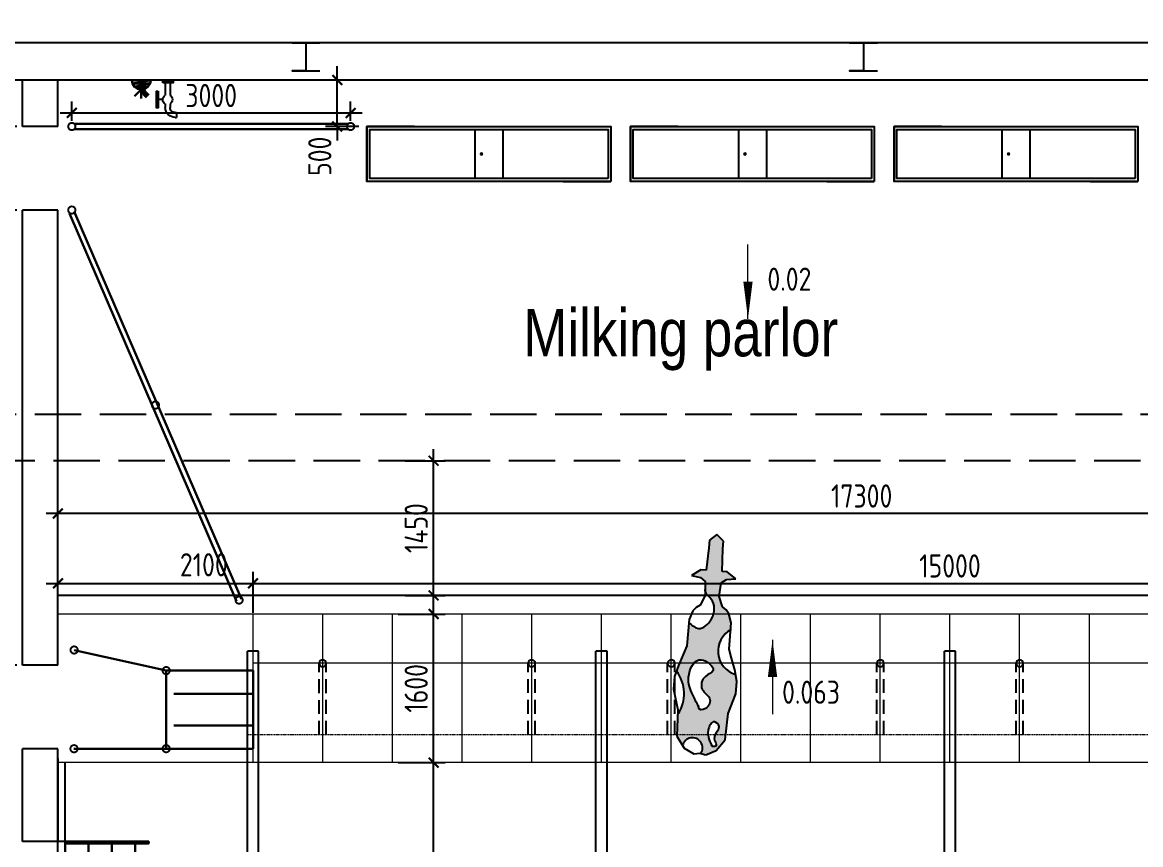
# Model space of a CAD drawing. Header units: millimetres. Extents: x 18087 to 88242, y 6810 to 56435.
# Drawn here: x 50670 to 62704, y 32602 to 41456 of the extents above; entities that cross this region are included whole.
import ezdxf

# ---------------------------------------------------------------- set-up
doc = ezdxf.new("R2010")
doc.units = ezdxf.units.MM
for name, pattern in [('CENTER', [2, 1.25, -0.25, 0.25, -0.25]), ('DASHED', [0.75, 0.5, -0.25]), ('GOST2.303 4', [7, 5, -2, 0]), ('HIDDEN', [0.375, 0.25, -0.125])]:
    doc.linetypes.add(name, pattern=pattern)
for name, color, linetype, lineweight in [('axis 2', 40, 'CENTER', 9), ('dim', 4, 'Continuous', 20), ('Leader', 6, 'Continuous', 30)]:
    doc.layers.add(name, color=color, linetype=linetype, lineweight=lineweight)
for name, color, linetype in [('cows', 34, 'Continuous'), ('equipments', 4, 'Continuous'), ('sanitary', 4, 'Continuous'), ('Tehnologia', 4, 'Continuous'), ('Tehnologiya', 4, 'Continuous'), ('txt', 7, 'Continuous'), ('wall', 5, 'Continuous'), ('water', 4, 'Continuous')]:
    doc.layers.add(name, color=color, linetype=linetype)
doc.styles.add('Arial', font='arial.ttf', dxfattribs={"width": 0.8, "height": 1.75})
doc.styles.add('GOST 2.304', font='CS_Gost2304.shx')
doc.dimstyles.new('SPDS$0', dxfattribs={"dimscale": 100, "dimtxt": 2.5, "dimasz": 1.5, "dimexe": 1.25, "dimexo": 0.625, "dimtad": 1, "dimdec": 0, "dimrnd": 0.001, "dimtxsty": 'GOST 2.304', "dimblk": 'ARCHTICK', "dimcen": 1.5, "dimdle": 1.25, "dimadec": 0, "dimazin": 2, "dimtfac": 0.75, "dimtdec": 0, "dimtmove": 1, "dimatfit": 0, "dimfxl": 1, "dimtolj": 1, "dimarcsym": 0})

# ---------------------------------------------------------------- blocks, each defined once
blk = doc.blocks.new('_ARCHTICK')
at = {"color": 0, "linetype": 'ByBlock', "const_width": 0.15}
blk.add_lwpolyline([(-0.3535533905932748, -0.3535533905932766), (0.3535533905932748, 0.3535533905932766)], dxfattribs=at)
blk = doc.blocks.new('*D332')
at = {"layer": 'Defpoints', "color": 0, "ltscale": 125, "transparency": 16777216}
for p in [(50672.4072489456, 39435.45934653958), (50262.5486876738, 34535.59537207289), (50672.40724894514, 34535.59537207289)]:
    blk.add_point(p, dxfattribs=at)
at = {"layer": 'dim', "color": 0, "lineweight": -2, "ltscale": 125, "transparency": 16777216}
for p, q in [((50262.5486876738, 39560.45934653958), (50262.5486876738, 34410.59537207289)), ((50609.9072489456, 39435.45934653958), (50137.5486876738, 39435.45934653958)), ((50609.90724894514, 34535.59537207289), (50137.5486876738, 34535.59537207289))]:
    blk.add_line(p, q, dxfattribs=at)
at = {"layer": 'dim', "color": 0, "lineweight": -2, "ltscale": 125, "transparency": 16777216, "xscale": 150, "yscale": 150, "zscale": 150}
for p, rotation in [((50262.5486876738, 39435.45934653958), 90), ((50262.5486876738, 34535.59537207289), 270)]:
    blk.add_blockref('_ARCHTICK', p, dxfattribs=dict(at, rotation=rotation))
at = {"layer": 'dim', "color": 0, "ltscale": 125, "transparency": 16777216, "insert": (50075.04868767379, 36985.52735930625), "char_height": 250, "attachment_point": 5, "rotation": 90, "style": 'GOST 2.304'}
blk.add_mtext('\\A1;4900', dxfattribs=at)
blk = doc.blocks.new('A$C74E05470')
at = {"layer": 'equipments', "ltscale": 100}
for p, q in [((0, 0), (0, 590)), ((512, 590), (0, 590)), ((2112, 590), (2624, 590)), ((2624, 0), (2624, 590)), ((2624, 0), (2624, 590)), ((512, 0), (0, 0)), ((2112, 0), (2624, 0))]:
    blk.add_line(p, q, dxfattribs=at)
at = {"layer": 'Tehnologia', "ltscale": 125}
for p, q in [((1162, 30), (1162, 560)), ((1462, 30), (1462, 560))]:
    blk.add_line(p, q, dxfattribs=at)
at = {"layer": 'Tehnologia', "color": 3, "ltscale": 125}
for p, q in [((1247, 295), (1217, 295)), ((1232, 280), (1232, 310))]:
    blk.add_line(p, q, dxfattribs=at)
at = {"layer": 'Tehnologia', "ltscale": 125}
for points in [[(2624, 590), (0, 590), (0, 0), (2624, 0)], [(2594, 560), (30, 560), (30, 30), (2594, 30)]]:
    blk.add_lwpolyline(points, close=True, dxfattribs=at)
at = {"layer": 'Tehnologia', "lineweight": 30, "ltscale": 125}
blk.add_circle((1232, 295), 7.5, dxfattribs=at)
blk = doc.blocks.new('ring')
at = {"layer": 'Tehnologia', "const_width": 0.020480133985842}
blk.add_lwpolyline([(-0.0388720741330104, 0, 1), (0.0388720741330104, 0, 1)], format="xyb", close=True, dxfattribs=at)
blk = doc.blocks.new('*U36')
at = {"layer": 'Tehnologiya', "ltscale": 100, "xscale": -1000, "yscale": 1000, "zscale": 1000, "rotation": 180}
blk.add_blockref('ring', (0, 0), dxfattribs=at)
blk = doc.blocks.new('*D326')
at = {"layer": 'Defpoints', "color": 0, "ltscale": 125, "transparency": 16777216}
for p in [(54202.41146640076, 40480.86268359191), (51202.41146640076, 40334.9593790141), (54202.41146640076, 40334.9593790141)]:
    blk.add_point(p, dxfattribs=at)
at = {"layer": 'dim', "color": 0, "lineweight": -2, "ltscale": 125, "transparency": 16777216}
for p, q in [((51202.41146640076, 40397.4593790141), (51202.41146640076, 40605.86268359191)), ((54202.41146640076, 40397.4593790141), (54202.41146640076, 40605.86268359191)), ((51077.41146640076, 40480.86268359191), (54327.41146640076, 40480.86268359191))]:
    blk.add_line(p, q, dxfattribs=at)
at = {"layer": 'dim', "color": 0, "lineweight": -2, "ltscale": 125, "transparency": 16777216, "xscale": 150, "yscale": 150, "zscale": 150, "rotation": 180}
blk.add_blockref('_ARCHTICK', (51202.41146640076, 40480.86268359191), dxfattribs=at)
at = {"layer": 'dim', "color": 0, "lineweight": -2, "ltscale": 125, "transparency": 16777216, "xscale": 150, "yscale": 150, "zscale": 150}
blk.add_blockref('_ARCHTICK', (54202.41146640076, 40480.86268359191), dxfattribs=at)
at = {"layer": 'dim', "color": 0, "ltscale": 125, "transparency": 16777216, "insert": (52702.41146640076, 40668.36268359191), "char_height": 250, "attachment_point": 5, "style": 'GOST 2.304'}
blk.add_mtext('\\A1;3000', dxfattribs=at)
blk = doc.blocks.new('*D327')
at = {"layer": 'Defpoints', "color": 0, "ltscale": 125, "transparency": 16777216}
for p in [(54058.56155522696, 40835.45012685611), (54353.24552232276, 40835.45012685611), (54353.24552232276, 40334.9593790141, -5460.999999999796)]:
    blk.add_point(p, dxfattribs=at)
at = {"layer": 'dim', "color": 0, "lineweight": -2, "ltscale": 125, "transparency": 16777216}
for p, q in [((54058.56155522696, 40835.45012685611), (54058.56155522696, 40985.45012685611)), ((54290.74552232276, 40835.45012685611), (53933.56155522696, 40835.45012685611)), ((54058.56155522696, 40334.9593790141), (54058.56155522696, 40835.45012685611)), ((54290.74552232276, 40334.9593790141), (53933.56155522696, 40334.9593790141)), ((54058.56155522696, 40334.9593790141), (54058.56155522696, 40184.9593790141))]:
    blk.add_line(p, q, dxfattribs=at)
at = {"layer": 'dim', "color": 0, "lineweight": -2, "ltscale": 125, "transparency": 16777216, "xscale": 150, "yscale": 150, "zscale": 150}
for p, rotation in [((54058.56155522696, 40835.45012685611), 270), ((54058.56155522696, 40334.9593790141), 90)]:
    blk.add_blockref('_ARCHTICK', p, dxfattribs=dict(at, rotation=rotation))
at = {"layer": 'dim', "color": 0, "ltscale": 125, "transparency": 16777216, "insert": (53871.06155522696, 40014.57638876467), "char_height": 250, "attachment_point": 5, "rotation": 90, "style": 'GOST 2.304'}
blk.add_mtext('\\A1;500', dxfattribs=at)
blk = doc.blocks.new('*D330')
at = {"layer": 'Defpoints', "color": 0, "ltscale": 125, "transparency": 16777216}
for p in [(50672.40724894514, 40835.45012685634), (50262.5486876738, 40335.45934653958), (50672.40724894514, 40335.45934653958)]:
    blk.add_point(p, dxfattribs=at)
at = {"layer": 'dim', "color": 0, "lineweight": -2, "ltscale": 125, "transparency": 16777216}
for p, q in [((49918.7986876738, 40688.57973669796), (49918.7986876738, 41456.43687955511)), ((50262.5486876738, 40835.45012685634), (50262.5486876738, 40985.45012685634)), ((50609.90724894514, 40835.45012685634), (50137.5486876738, 40835.45012685634)), ((50262.5486876738, 40835.45012685634), (50262.5486876738, 40335.45934653958)), ((50262.5486876738, 40835.45012685634), (50262.5486876738, 40335.45934653958)), ((50262.5486876738, 40585.45473669796), (49918.7986876738, 40688.57973669796)), ((50609.90724894514, 40335.45934653958), (50137.5486876738, 40335.45934653958)), ((50262.5486876738, 40335.45934653958), (50262.5486876738, 40185.45934653958))]:
    blk.add_line(p, q, dxfattribs=at)
at = {"layer": 'dim', "color": 0, "lineweight": -2, "ltscale": 125, "transparency": 16777216, "xscale": 150, "yscale": 150, "zscale": 150}
for p, rotation in [((50262.5486876738, 40835.45012685634), 270), ((50262.5486876738, 40335.45934653958), 90)]:
    blk.add_blockref('_ARCHTICK', p, dxfattribs=dict(at, rotation=rotation))
at = {"layer": 'dim', "color": 0, "ltscale": 125, "transparency": 16777216, "insert": (49731.29868767379, 41072.50830812655), "char_height": 250, "attachment_point": 5, "rotation": 90, "style": 'GOST 2.304'}
blk.add_mtext('\\A1;500', dxfattribs=at)
blk = doc.blocks.new('*D331')
at = {"layer": 'Defpoints', "color": 0, "ltscale": 125, "transparency": 16777216}
for p in [(50522.4072489456, 40335.45934653958), (50262.5486876738, 39435.45934653958), (50672.40724894514, 39435.45934653958)]:
    blk.add_point(p, dxfattribs=at)
at = {"layer": 'dim', "color": 0, "lineweight": -2, "ltscale": 125, "transparency": 16777216}
for p, q in [((50262.5486876738, 40460.45934653958), (50262.5486876738, 39310.45934653958)), ((50459.9072489456, 40335.45934653958), (50137.5486876738, 40335.45934653958)), ((50609.90724894514, 39435.45934653958), (50137.5486876738, 39435.45934653958))]:
    blk.add_line(p, q, dxfattribs=at)
at = {"layer": 'dim', "color": 0, "lineweight": -2, "ltscale": 125, "transparency": 16777216, "xscale": 150, "yscale": 150, "zscale": 150}
for p, rotation in [((50262.5486876738, 40335.45934653958), 90), ((50262.5486876738, 39435.45934653958), 270)]:
    blk.add_blockref('_ARCHTICK', p, dxfattribs=dict(at, rotation=rotation))
at = {"layer": 'dim', "color": 0, "ltscale": 125, "transparency": 16777216, "insert": (50075.04868767379, 39885.4593465396), "char_height": 250, "attachment_point": 5, "rotation": 90, "style": 'GOST 2.304'}
blk.add_mtext('\\A1;900', dxfattribs=at)
blk = doc.blocks.new('*D409')
at = {"layer": 'Defpoints', "color": 0, "ltscale": 125, "transparency": 16777216}
for p in [(54728.44118681194, 36735.49701373862, -5460.999999999796), (55095.97259685273, 36735.49701373862), (54728.44118681194, 35285.49701373862, -5460.999999999796)]:
    blk.add_point(p, dxfattribs=at)
at = {"layer": 'dim', "color": 0, "lineweight": -2, "ltscale": 125, "transparency": 16777216}
for p, q in [((55095.97259685273, 35160.49701373862), (55095.97259685273, 36860.49701373862)), ((54790.94118681194, 36735.49701373862), (55220.97259685273, 36735.49701373862)), ((54790.94118681194, 35285.49701373862), (55220.97259685273, 35285.49701373862))]:
    blk.add_line(p, q, dxfattribs=at)
at = {"layer": 'dim', "color": 0, "lineweight": -2, "ltscale": 125, "transparency": 16777216, "xscale": 150, "yscale": 150, "zscale": 150}
for p, rotation in [((55095.97259685273, 36735.49701373862), 90), ((55095.97259685273, 35285.49701373862), 270)]:
    blk.add_blockref('_ARCHTICK', p, dxfattribs=dict(at, rotation=rotation))
at = {"layer": 'dim', "color": 0, "ltscale": 125, "transparency": 16777216, "insert": (54908.47259685273, 36010.49701373863), "char_height": 250, "attachment_point": 5, "rotation": 90, "style": 'GOST 2.304'}
blk.add_mtext('\\A1;1450', dxfattribs=at)
blk = doc.blocks.new('arow')
at = {"color": 0}
blk.add_line((0, -0.1685101288165527), (0, 0.6314898711834473), dxfattribs=at)
at = {"color": 0, "ltscale": 800}
blk.add_lwpolyline([(0, -0.1685101288165527, 0, 0.1, 0), (0, 0.2314898711834473, 0.1832580585575705, 0.1832580585575705, 0)], format="xyseb", dxfattribs=at)
blk = doc.blocks.new('cow1')
at = {"layer": 'cows'}
h = blk.add_hatch(color=256, dxfattribs=at)
edge = h.paths.add_edge_path()
edge.add_line((4005.729900868369, 7269.936482766448), (4081.181870777649, 7269.936482766448))
edge.add_line((4081.181870777649, 7269.936482766448), (4176.171870777644, 7302.504482766451))
edge.add_line((4176.171870777644, 7302.504482766451), (4216.881870777643, 7335.072482766448))
edge.add_line((4216.881870777643, 7335.072482766448), (4244.021870777643, 7378.496482766448))
edge.add_line((4244.021870777643, 7378.496482766448), (4352.581870777643, 7421.920482766448))
edge.add_line((4352.581870777643, 7421.920482766448), (4501.851870777641, 7411.064482766448))
edge.add_line((4501.851870777641, 7411.064482766448), (4542.561870777643, 7356.784482766447))
edge.add_line((4542.561870777643, 7356.784482766447), (4556.131870777642, 7259.080482766446))
edge.add_line((4556.131870777642, 7259.080482766446), (4623.981870777642, 7356.784482766448))
edge.add_line((4623.981870777642, 7356.784482766448), (4623.981870777642, 7411.064482766448))
edge.add_line((4623.981870777642, 7411.064482766448), (4868.241870777662, 7421.920482766448))
edge.add_line((4868.241870777662, 7421.920482766448), (4949.661870777641, 7421.920482766447))
edge.add_line((4949.661870777641, 7421.920482766447), (5017.511870777643, 7497.912482766449))
edge.add_line((5017.511870777643, 7497.912482766449), (4949.661870777642, 7573.904482766449))
edge.add_line((4949.661870777642, 7573.904482766449), (4868.241870777655, 7573.904482766447))
edge.add_line((4868.241870777655, 7573.904482766447), (4623.981870777642, 7584.760482766448))
edge.add_line((4623.981870777642, 7584.760482766448), (4623.981870777642, 7639.040482766447))
edge.add_line((4623.981870777642, 7639.040482766447), (4556.131870777643, 7736.744482766449))
edge.add_line((4556.131870777643, 7736.744482766449), (4542.561870777643, 7639.040482766449))
edge.add_line((4542.561870777643, 7639.040482766449), (4501.851870777641, 7584.760482766446))
edge.add_line((4501.851870777641, 7584.760482766446), (4403.706092147876, 7577.62260795701))
edge.add_spline(control_points=[(4403.706092147875, 7577.622607957011), (4371.604461978063, 7570.127057811803), (4305.013386465435, 7458.049259889551), (4113.863761152854, 7447.589350219907), (3954.647778568049, 7603.427826229662), (4022.192335603547, 7690.086131063721), (4050.308250359232, 7725.888482766449)], knot_values=[0.937114566842979, 0.937114566842979, 0.937114566842979, 0.937114566842979, 105.490377304798, 322.9956379010728, 496.3226527308639, 618.3674094501239, 618.3674094501239, 618.3674094501239, 618.3674094501239], degree=3, periodic=0)
edge.add_line((4050.308250359231, 7725.888482766448), (3796.211870777645, 7725.888482766447))
edge.add_line((3796.211870777645, 7725.888482766447), (3701.221870777573, 7758.456482766486))
edge.add_line((3701.221870777573, 7758.456482766486), (3579.091870777636, 7801.880482766453))
edge.add_line((3579.091870777636, 7801.880482766453), (3516.967733238029, 7818.44691944368))
edge.add_arc((3250.937376735139, 8106.27038422817), 391.9368539211426, 239.83686891767928, 312.7466810598057, ccw=False)
edge.add_line((3054.003336705653, 7767.402443373229), (2819.171870777643, 7758.456482766448))
edge.add_line((2819.171870777643, 7758.456482766448), (2721.667293720313, 7689.11989463679))
edge.add_arc((2707.663811883616, 7581.796421544081), 108.2331990667941, -119.6005938645875, 82.56608920093112, ccw=False)
edge.add_line((2654.201928091505, 7487.68875787299), (2642.761870777642, 7432.77648276645))
edge.add_line((2642.761870777642, 7432.77648276645), (2697.041870777641, 7324.21648276645))
edge.add_line((2697.041870777641, 7324.21648276645), (2819.171870777642, 7237.368482766448))
edge.add_line((2819.171870777642, 7237.368482766448), (3104.141870777643, 7226.512482766447))
edge.add_line((3104.141870777643, 7226.512482766447), (3321.261870777642, 7161.376482766448))
edge.add_line((3321.261870777642, 7161.376482766448), (3456.961870777646, 7161.376482766447))
edge.add_line((3456.961870777646, 7161.376482766447), (3530.161941355623, 7180.896501587242))
edge.add_arc((3786.338749897234, 7127.179274028083), 261.7481571495927, 33.05194079190471, 168.1573378488133, ccw=False)
edge = h.paths.add_edge_path(flags=16)
edge.add_spline(control_points=[(3159.317058952869, 7553.503467365235), (3158.380294806679, 7553.4783031796), (3106.163020756881, 7551.332412045819), (3136.942166541616, 7435.702486414069), (3270.897906949474, 7415.102441958807), (3329.624692616441, 7557.821685370682), (3491.325041629019, 7535.546436625354), (3553.738094286741, 7360.070065581329), (3744.56295158335, 7612.885389257458), (3456.433084601528, 7715.655004219167), (3293.785491060079, 7636.016067590756), (3199.931417791085, 7577.759108322013), (3161.48884091549, 7553.806480072544)], knot_values=[6.091548214943487, 6.091548214943487, 6.091548214943487, 6.091548214943487, 7.757048949703176, 88.1548451918361, 208.1757060358671, 329.337467702965, 474.3788401291522, 577.9482110075882, 749.8772167503097, 982.1290831145602, 1176.712515516835, 1311.775237346656, 1311.775237346656, 1311.775237346656, 1311.775237346656], degree=3, periodic=0)
edge.add_spline(control_points=[(3161.883052667072, 7553.515455436974), (3161.82874956965, 7553.665265965302), (3161.684685169555, 7553.7571347226), (3161.488840915499, 7553.806480072528)], knot_values=[1320.638414995209, 1320.638414995209, 1320.638414995209, 1320.638414995209, 1321.190784680367, 1321.190784680367, 1321.190784680367, 1321.190784680367], degree=3, periodic=0)
edge = h.paths.add_edge_path(flags=16)
edge.add_spline(control_points=[(2740.460259648375, 7370.883976201381), (2788.547457360506, 7402.163603095827), (2868.136941208764, 7453.934749636707), (3040.878993273325, 7389.740006131074), (2958.508238855311, 7295.261245115443), (2883.656831199762, 7345.132414586173), (2815.458852931319, 7363.819816683352), (2743.476967983011, 7309.353649120338), (2741.472521573323, 7350.237363925803), (2740.460259648375, 7370.883976201381)], knot_values=[0, 0, 0, 0, 175.0205952670998, 289.6779081100263, 361.2799767675475, 426.1411089608386, 527.6383307592899, 573.0247730965492, 619.329636953481, 619.329636953481, 619.329636953481, 619.329636953481], degree=3, periodic=0)
at = {"layer": 'cows', "linetype": 'Continuous'}
for p, q in [((3321.261870777643, 7834.448482766447), (3104.141870777642, 7769.312482766448)), ((3456.961870777643, 7834.448482766447), (3321.261870777643, 7834.448482766447)), ((3579.091870777643, 7801.880482766448), (3456.961870777643, 7834.448482766447)), ((2819.171870777643, 7758.456482766448), (2697.041870777643, 7671.608482766447)), ((3104.141870777642, 7769.312482766448), (2819.171870777643, 7758.456482766448)), ((3701.221870777642, 7758.456482766448), (3579.091870777643, 7801.880482766448)), ((3796.211870777643, 7725.888482766448), (3701.221870777642, 7758.456482766448)), ((4081.181870777643, 7725.888482766448), (3796.211870777643, 7725.888482766448)), ((4176.171870777643, 7693.320482766448), (4081.181870777643, 7725.888482766448)), ((4556.131870777643, 7736.744482766449), (4542.561870777643, 7639.040482766448)), ((4623.981870777642, 7639.040482766448), (4556.131870777643, 7736.744482766449)), ((2697.041870777643, 7671.608482766447), (2642.761870777642, 7563.048482766448)), ((4244.021870777643, 7617.328482766448), (4216.881870777643, 7660.752482766448)), ((4352.581870777643, 7573.904482766448), (4244.021870777643, 7617.328482766448)), ((4501.851870777642, 7584.760482766447), (4352.581870777643, 7573.904482766448)), ((4542.561870777643, 7639.040482766448), (4501.851870777642, 7584.760482766447)), ((4623.981870777642, 7584.760482766447), (4623.981870777642, 7639.040482766448)), ((4868.241870777643, 7573.904482766448), (4623.981870777642, 7584.760482766447)), ((2642.761870777642, 7563.048482766448), (2656.331870777643, 7497.912482766448)), ((2656.331870777643, 7497.912482766448), (2642.761870777642, 7432.776482766448)), ((4949.661870777642, 7573.904482766448), (4868.241870777643, 7573.904482766448)), ((5017.511870777643, 7497.912482766448), (4949.661870777642, 7573.904482766448)), ((4949.661870777642, 7421.920482766448), (5017.511870777643, 7497.912482766448)), ((5017.511870777643, 7497.912482766448), (5017.511870777643, 7497.912482766448)), ((2642.761870777642, 7432.776482766448), (2697.041870777643, 7324.216482766448)), ((4216.881870777643, 7335.072482766448), (4244.021870777643, 7378.496482766448)), ((4244.021870777643, 7378.496482766448), (4352.581870777643, 7421.920482766448)), ((4352.581870777643, 7421.920482766448), (4501.851870777642, 7411.064482766448)), ((4501.851870777642, 7411.064482766448), (4542.561870777643, 7356.784482766448)), ((4542.561870777643, 7356.784482766448), (4556.131870777643, 7259.080482766448)), ((4556.131870777643, 7259.080482766448), (4623.981870777642, 7356.784482766448)), ((4623.981870777642, 7411.064482766448), (4868.241870777643, 7421.920482766448)), ((4623.981870777642, 7356.784482766448), (4623.981870777642, 7411.064482766448)), ((4868.241870777643, 7421.920482766448), (4949.661870777642, 7421.920482766448)), ((2697.041870777643, 7324.216482766448), (2819.171870777643, 7237.368482766447)), ((2819.171870777643, 7237.368482766447), (3104.141870777642, 7226.512482766448)), ((3104.141870777642, 7226.512482766448), (3321.261870777643, 7161.376482766448)), ((3579.091870777643, 7193.944482766447), (3701.221870777642, 7237.368482766447)), ((3701.221870777642, 7237.368482766447), (3796.211870777643, 7269.936482766448)), ((3796.211870777643, 7269.936482766448), (4081.181870777643, 7269.936482766448)), ((4081.181870777643, 7269.936482766448), (4176.171870777643, 7302.504482766448)), ((4176.171870777643, 7302.504482766448), (4216.881870777643, 7335.072482766448)), ((3321.261870777643, 7161.376482766448), (3456.961870777643, 7161.376482766448)), ((3456.961870777643, 7161.376482766448), (3579.091870777643, 7193.944482766447))]:
    blk.add_line(p, q, dxfattribs=at)
at = {"layer": 'cows', "color": 26, "linetype": 'Continuous'}
blk.add_line((4216.881870777643, 7660.752482766448), (4176.171870777643, 7693.320482766448), dxfattribs=at)
at = {"layer": 'cows'}
for centre, radius, start, end in [((3250.93737673514, 8106.27038422817), 391.9368539211429, 240.0289184511359, 313.0987657416568), ((2707.663811883616, 7581.796421544081), 108.2331990667941, 239.7037824537227, 82.73369674176622), ((3786.338749897234, 7127.179274028084), 261.7481571495926, 32.28982983952777, 168.3638901693769)]:
    blk.add_arc(centre, radius, start, end, dxfattribs=at)
for points, knots in [([(4050.955934726833, 7726.71320199866), (4022.622530461122, 7690.635974839091), (3954.356863578288, 7603.712569933882), (4113.863761152853, 7447.589350219905), (4309.846337360794, 7458.313724074197), (4376.696790625787, 7579.00389217788), (4415.722921667006, 7579.00389217788)], [0, 0, 0, 0, 122.981871286103, 296.308886115894, 513.8141467121688, 630.8925398358244, 630.8925398358244, 630.8925398358244, 630.8925398358244]), ([(3156.287419015018, 7550.565232723988), (3196.46328394128, 7575.602102532353), (3292.022225090481, 7635.152700210062), (3456.433084601528, 7715.65500421917), (3744.56295158335, 7612.885389257455), (3553.738094286742, 7360.070065581332), (3491.325041629017, 7535.546436625351), (3329.624692616442, 7557.82168537068), (3270.897906949474, 7415.10244195881), (3136.942166541618, 7435.702486414059), (3105.560821634223, 7553.594730833203), (3165.456730131662, 7553.580617619285), (3156.701281191468, 7552.956547337979), (3161.906730014467, 7554.309294829185), (3161.906730014467, 7553.372742995944)], [0, 0, 0, 0, 141.1542700447638, 335.7377024470389, 567.9895688112894, 739.9185745540109, 843.4879454324468, 988.529317858634, 1109.691079525732, 1229.711940369763, 1310.109736611896, 1315.729047611345, 1318.53870311107, 1321.348358610794, 1321.348358610794, 1321.348358610794, 1321.348358610794]), ([(2740.460259648375, 7370.883976201381), (2788.547457360506, 7402.163603095825), (2868.136941208764, 7453.934749636705), (3040.878993273325, 7389.740006131073), (2958.50823885531, 7295.261245115445), (2883.656831199763, 7345.132414586173), (2815.458852931316, 7363.819816683351), (2743.476967983012, 7309.353649120338), (2741.472521573323, 7350.237363925804), (2740.460259648375, 7370.883976201381)], [0, 0, 0, 0, 175.0205952670998, 289.6779081100263, 361.2799767675475, 426.1411089608386, 527.6383307592899, 573.0247730965492, 619.329636953481, 619.329636953481, 619.329636953481, 619.329636953481])]:
    blk.add_open_spline(points, degree=3, knots=knots, dxfattribs=at)
blk = doc.blocks.new('A$C33A255CA')
for points in [[(192, -72), (204, 0), (-204, 0)], [(192, -72), (-192, -72), (-204, 0)], [(144, -144), (192, -72), (-192, -72)], [(144, -144), (-144, -144), (-192, -72)], [(84, -192), (144, -144), (-144, -144)], [(84, -192), (-84, -192), (-144, -144)], [(0, -204), (84, -192), (-84, -192)]]:
    blk.add_hatch(color=0).paths.add_polyline_path(points)
at = {"color": 0, "lineweight": 70}
blk.add_line((0, -204), (-132, -348), dxfattribs=at)
at = {"color": 0}
for points in [[(192, -72), (204, 0), (-204, 0), (192, -72), (192, -72)], [(192, -72), (-192, -72), (-204, 0), (192, -72), (192, -72)], [(-204, 0), (-192, -72), (-144, -144), (-84, -192), (0, -204), (84, -192), (144, -144), (192, -72), (204, 0)], [(144, -144), (192, -72), (-192, -72), (144, -144), (144, -144)], [(144, -144), (-144, -144), (-192, -72), (144, -144), (144, -144)], [(84, -192), (144, -144), (-144, -144), (84, -192), (84, -192)], [(84, -192), (-84, -192), (-144, -144), (84, -192), (84, -192)], [(0, -204), (84, -192), (-84, -192), (0, -204), (0, -204)], [(0, -396), (0, -204), (144, -348)]]:
    blk.add_lwpolyline(points, dxfattribs=at)
blk = doc.blocks.new('A$C57A1179C')
at = {"layer": 'water', "color": 4}
for p, q in [((32.22921867854893, 41.13193263458015), (223.0257831360213, 41.13193263458015)), ((289.0371827785857, 80.79565030550657), (289.0371827785857, 151.0112694782201)), ((355.0485824209172, 41.13193263458015), (410.7770859790035, 41.1319326345797)), ((32.22921867854893, -32.05045217676161), (224.7016177237965, -32.05045217676161)), ((353.3727478333749, -32.05045217676161), (410.5947011678945, -32.05045217676161)), ((490.5947011678945, -112.0504521771177), (490.5947011676617, -133.1169074685322)), ((490.5947011676617, -133.1169074685322), (563.7770859790035, -133.1169074685304)), ((563.7770859790035, -111.8680673654203), (563.7770859790035, -133.1169074685304))]:
    blk.add_line(p, q, dxfattribs=at)
for points in [[(161.8841584061738, 151.0112694782201), (416.1902071512304, 151.0112694782201), (416.1902071512304, 178.56760225771), (161.8841584061738, 178.56760225771)], [(32.22921867854893, 77.91270447336137), (0, 77.91270447336137), (0, -77.91270447336137), (32.22921867854893, -77.91270447336137)]]:
    blk.add_lwpolyline(points, close=True, dxfattribs=at)
for centre, radius, start, end in [((289.0371827785857, 6.033175549189764), 74.76247475631536, 27.99991425227316, 152.0000857477268), ((410.7770859790035, -111.8680673654203), 153, 0, 90), ((289.0371827785857, 6.033175549189764), 74.76247475631536, 210.6235366251147, 329.3764633748853), ((410.5947011678945, -112.0504521767616), 80, -2.60551e-10, 90)]:
    blk.add_arc(centre, radius, start, end, dxfattribs=at)
blk = doc.blocks.new('*D534')
at = {"layer": 'Defpoints', "color": 0, "ltscale": 125, "transparency": 16777216}
for p in [(68152.3698674279, 35415.85992230639), (53152.369858429, 35035.50236982504), (68152.3698674279, 35085.49701373862)]:
    blk.add_point(p, dxfattribs=at)
at = {"layer": 'dim', "color": 0, "lineweight": -2, "ltscale": 125, "transparency": 16777216}
for p, q in [((53152.369858429, 35098.00236982504), (53152.369858429, 35540.85992230639)), ((68152.3698674279, 35147.99701373862), (68152.3698674279, 35540.85992230639)), ((53027.369858429, 35415.85992230639), (68277.3698674279, 35415.85992230639))]:
    blk.add_line(p, q, dxfattribs=at)
at = {"layer": 'dim', "color": 0, "lineweight": -2, "ltscale": 125, "transparency": 16777216, "xscale": 150, "yscale": 150, "zscale": 150, "rotation": 180}
blk.add_blockref('_ARCHTICK', (53152.369858429, 35415.85992230639), dxfattribs=at)
at = {"layer": 'dim', "color": 0, "lineweight": -2, "ltscale": 125, "transparency": 16777216, "xscale": 150, "yscale": 150, "zscale": 150}
blk.add_blockref('_ARCHTICK', (68152.3698674279, 35415.85992230639), dxfattribs=at)
at = {"layer": 'dim', "color": 0, "ltscale": 125, "transparency": 16777216, "insert": (60652.36986292845, 35603.35992230639), "char_height": 250, "attachment_point": 5, "style": 'GOST 2.304'}
blk.add_mtext('\\A1;15000', dxfattribs=at)
blk = doc.blocks.new('*D535')
at = {"layer": 'Defpoints', "color": 0, "ltscale": 125, "transparency": 16777216}
for p in [(53152.3698674279, 35415.85992230639), (51052.4072489456, 35035.49542991236), (53152.3698674279, 35035.50236982504)]:
    blk.add_point(p, dxfattribs=at)
at = {"layer": 'dim', "color": 0, "lineweight": -2, "ltscale": 125, "transparency": 16777216}
for p, q in [((51052.4072489456, 35097.99542991236), (51052.4072489456, 35540.85992230639)), ((53152.3698674279, 35098.00236982504), (53152.3698674279, 35540.85992230639)), ((50927.4072489456, 35415.85992230639), (53277.3698674279, 35415.85992230639))]:
    blk.add_line(p, q, dxfattribs=at)
at = {"layer": 'dim', "color": 0, "lineweight": -2, "ltscale": 125, "transparency": 16777216, "xscale": 150, "yscale": 150, "zscale": 150, "rotation": 180}
blk.add_blockref('_ARCHTICK', (51052.4072489456, 35415.85992230639), dxfattribs=at)
at = {"layer": 'dim', "color": 0, "lineweight": -2, "ltscale": 125, "transparency": 16777216, "xscale": 150, "yscale": 150, "zscale": 150}
blk.add_blockref('_ARCHTICK', (53152.3698674279, 35415.85992230639), dxfattribs=at)
at = {"layer": 'dim', "color": 0, "ltscale": 125, "transparency": 16777216, "insert": (52622.74310283891, 35615.85992230639), "char_height": 250, "attachment_point": 5, "style": 'GOST 2.304'}
blk.add_mtext('\\A1;2100', dxfattribs=at)
blk = doc.blocks.new('*D536')
at = {"layer": 'Defpoints', "color": 0, "ltscale": 125, "transparency": 16777216}
for p in [(51052.4072489456, 36168.81907811971), (51052.4072489456, 35035.49542991236), (68352.34753819199, 33605.49492298092)]:
    blk.add_point(p, dxfattribs=at)
at = {"layer": 'dim', "color": 0, "lineweight": -2, "ltscale": 125, "transparency": 16777216}
for p, q in [((51052.4072489456, 35097.99542991236), (51052.4072489456, 36293.81907811971)), ((68352.34753819199, 33667.99492298092), (68352.34753819199, 36293.81907811971)), ((68477.34753819199, 36168.81907811971), (50927.4072489456, 36168.81907811971))]:
    blk.add_line(p, q, dxfattribs=at)
at = {"layer": 'dim', "color": 0, "lineweight": -2, "ltscale": 125, "transparency": 16777216, "xscale": 150, "yscale": 150, "zscale": 150, "rotation": 180}
blk.add_blockref('_ARCHTICK', (51052.4072489456, 36168.81907811971), dxfattribs=at)
at = {"layer": 'dim', "color": 0, "lineweight": -2, "ltscale": 125, "transparency": 16777216, "xscale": 150, "yscale": 150, "zscale": 150}
blk.add_blockref('_ARCHTICK', (68352.34753819199, 36168.81907811971), dxfattribs=at)
at = {"layer": 'dim', "color": 0, "ltscale": 125, "transparency": 16777216, "insert": (59702.37739356879, 36356.31907811971), "char_height": 250, "attachment_point": 5, "style": 'GOST 2.304'}
blk.add_mtext('\\A1;17300', dxfattribs=at)
blk = doc.blocks.new('*U288')
at = {"layer": 'equipments', "color": 150, "lineweight": 30, "ltscale": 50}
for p, q in [((-400, 0), (400, 0)), ((-400, -900), (-400, 0)), ((-380, -900), (-380, 0)), ((380, -900), (380, 0)), ((400, 0), (400, -900)), ((-380.0000000002328, -250), (379.9999999997672, -250)), ((-400, -500), (-400, -750)), ((-380.0000000002328, -500), (379.9999999997672, -500)), ((-380.0000000002328, -750), (379.9999999997672, -750)), ((-400, -900), (-380, -900)), ((400, -900), (380, -900))]:
    blk.add_line(p, q, dxfattribs=at)
at = {"layer": 'equipments', "color": 150, "ltscale": 50}
for p, q in [((-400, 0), (-400, -250)), ((-400, -250), (-400, -500))]:
    blk.add_line(p, q, dxfattribs=at)
blk = doc.blocks.new('*U287')
at = {"layer": 'Tehnologia', "color": 20, "ltscale": 100}
for p, q in [((-60, -2450), (-60, 2450)), ((-60, 2450), (60, 2450)), ((60, -2450), (60, 2450))]:
    blk.add_line(p, q, dxfattribs=at)
at = {"layer": 'Tehnologia', "color": 30, "ltscale": 100}
blk.add_line((-60, -2450), (60, -2450), dxfattribs=at)
blk = doc.blocks.new('A$C57AE7CB3')
at = {"color": 0, "lineweight": 20, "ltscale": 100}
for p, q in [((3803.18735021539, 2971.716270551784), (3803.18735021539, 4571.716270551784)), ((4553.18735021539, 2971.716270551784), (4553.18735021539, 4571.716270551784)), ((5303.18735021539, 2971.716270551784), (5303.18735021539, 4571.716270551784)), ((6053.18735021539, 2971.716270551784), (6053.18735021539, 4571.716270551784)), ((6803.18735021539, 2971.716270551784), (6803.18735021539, 4571.716270551784)), ((7553.18735021539, 2971.716270551784), (7553.18735021539, 4571.716270551784)), ((8303.18735021539, 2971.716270551784), (8303.18735021539, 4571.716270551784)), ((9053.18735021539, 2971.716270551784), (9053.18735021539, 4571.716270551784)), ((9803.18735021539, 2971.716270551784), (9803.18735021539, 4571.716270551784)), ((10553.18735021539, 2971.716270551784), (10553.18735021539, 4571.716270551784)), ((11303.18735021539, 2971.716270551784), (11303.18735021539, 4571.716270551784)), ((12053.18735021539, 2971.716270551784), (12053.18735021539, 4571.716270551784)), ((12803.18735021539, 2971.716270551784), (12803.18735021539, 4571.716270551784)), ((-2196.81264978461, 4041.716270552017), (12803.18735021539, 4041.716270551551)), ((-2256.812649785075, 2971.716270551551), (12863.18735021539, 2971.716270551784))]:
    blk.add_line(p, q, dxfattribs=at)
at = {"color": 0, "linetype": 'DASHED', "ltscale": 300}
for p, q in [((4515.187350215325, 3271.716270551784), (4515.187350215157, 4041.71627055225)), ((4591.187350215278, 3271.716270551784), (4591.187350215157, 4041.71627055225)), ((6015.187350215325, 3271.716270551784), (6015.187350215157, 4041.716270552715)), ((6091.187350215325, 3271.716270551784), (6091.187350215157, 4041.716270552715)), ((8265.187350215278, 3272.274615713646), (8265.187350215157, 4041.716270552715)), ((8341.187350215325, 3271.716270551784), (8341.187350215157, 4041.716270552715)), ((9765.187350215325, 3271.716270551784), (9765.187350215157, 4041.716270553181)), ((9841.187350215325, 3271.716270551784), (9841.187350215157, 4041.716270553181)), ((12015.18735021528, 3271.326717570388), (12015.18735021516, 4041.716270553414)), ((12091.18735021528, 3270.422269603889), (12091.18735021516, 4041.716270553414))]:
    blk.add_line(p, q, dxfattribs=at)
at = {"color": 0, "linetype": 'HIDDEN', "lineweight": 20, "ltscale": 50}
blk.add_line((-2136.812649785075, 3271.716270551784), (12863.18735021539, 3271.716270551784), dxfattribs=at)
at = {"color": 0, "linetype": 'Continuous', "ltscale": 300}
for centre in [(4553.187350215157, 4041.71627055225), (6053.187350215157, 4041.716270552715), (8303.187350215157, 4041.716270552715), (9803.187350215157, 4041.716270553181), (12053.18735021516, 4041.716270553414)]:
    blk.add_circle(centre, 38, dxfattribs=at)
at = {"color": 0, "ltscale": 100}
for p in [(5303.18735021539, 1721.716270550853), (9053.18735021539, 1721.716270550154), (12803.18735021539, 1721.716270549456)]:
    blk.add_blockref('*U287', p, dxfattribs=at)
blk = doc.blocks.new('*D537')
at = {"layer": 'Defpoints', "color": 0, "ltscale": 125, "transparency": 16777216}
for p in [(54652.3698674279, 33485.49701373862), (55095.97259685227, 33485.49701373862), (54652.3698674279, 30985.49701373862)]:
    blk.add_point(p, dxfattribs=at)
at = {"layer": 'dim', "color": 0, "lineweight": -2, "ltscale": 125, "transparency": 16777216}
for p, q in [((55095.97259685227, 30860.49701373862), (55095.97259685227, 33610.49701373862)), ((54714.8698674279, 33485.49701373862), (55220.97259685227, 33485.49701373862)), ((54714.8698674279, 30985.49701373862), (55220.97259685227, 30985.49701373862))]:
    blk.add_line(p, q, dxfattribs=at)
at = {"layer": 'dim', "color": 0, "lineweight": -2, "ltscale": 125, "transparency": 16777216, "xscale": 150, "yscale": 150, "zscale": 150}
for p, rotation in [((55095.97259685227, 33485.49701373862), 90), ((55095.97259685227, 30985.49701373862), 270)]:
    blk.add_blockref('_ARCHTICK', p, dxfattribs=dict(at, rotation=rotation))
at = {"layer": 'dim', "color": 0, "ltscale": 125, "transparency": 16777216, "insert": (54908.47259685226, 32235.49701373863), "char_height": 250, "attachment_point": 5, "rotation": 90, "style": 'GOST 2.304'}
blk.add_mtext('\\A1;2500', dxfattribs=at)
blk = doc.blocks.new('*D533')
at = {"layer": 'Defpoints', "color": 0, "ltscale": 125, "transparency": 16777216}
for p in [(54652.3698674279, 35085.49701373839), (55095.97259685227, 35085.49701373839), (54652.3698674279, 33485.49701373862)]:
    blk.add_point(p, dxfattribs=at)
at = {"layer": 'dim', "color": 0, "lineweight": -2, "ltscale": 125, "transparency": 16777216}
for p, q in [((55095.97259685227, 33360.49701373862), (55095.97259685227, 35210.49701373839)), ((54714.8698674279, 35085.49701373839), (55220.97259685227, 35085.49701373839)), ((54714.8698674279, 33485.49701373862), (55220.97259685227, 33485.49701373862))]:
    blk.add_line(p, q, dxfattribs=at)
at = {"layer": 'dim', "color": 0, "lineweight": -2, "ltscale": 125, "transparency": 16777216, "xscale": 150, "yscale": 150, "zscale": 150}
for p, rotation in [((55095.97259685227, 35085.49701373839), 90), ((55095.97259685227, 33485.49701373862), 270)]:
    blk.add_blockref('_ARCHTICK', p, dxfattribs=dict(at, rotation=rotation))
at = {"layer": 'dim', "color": 0, "ltscale": 125, "transparency": 16777216, "insert": (54908.47259685226, 34285.49701373852), "char_height": 250, "attachment_point": 5, "rotation": 90, "style": 'GOST 2.304'}
blk.add_mtext('\\A1;1600', dxfattribs=at)

msp = doc.modelspace()

# ---------------------------------------------------------------- linework, layer by layer
at = {"color": 20, "lineweight": 20}
msp.add_line((68152.3698674279, 35085.49701373817, -5460.999999999796), (51052.4072489456, 35085.49701373862, -5460.999999999796), dxfattribs=at)
at = {"lineweight": 20}
msp.add_line((53092.3698674279, 33485.49701373862, -5460.999999999796), (51052.40918880345, 33485.49698535843, -5460.999999999796), dxfattribs=at)
at = {"layer": 'axis 2', "ltscale": 100}
msp.add_line((20949.13247833929, 41235.54390062113), (86891.64217878894, 41235.54390062113), dxfattribs=at)
at = {"layer": 'equipments', "color": 0, "linetype": 'GOST2.303 4', "ltscale": 100}
for p, q in [((63204.30464848892, 37235.49701373839, -5460.999999999796), (28052.86921907745, 37235.49701373908, -5460.999999999796)), ((62704.30464848845, 36735.49701373862, -5460.999999999796), (28052.86921907372, 36735.49701373839, -5460.999999999796))]:
    msp.add_line(p, q, dxfattribs=at)
at = {"layer": 'equipments', "color": 4, "linetype": 'Continuous', "lineweight": 30, "ltscale": 5000}
for p, q in [((51227.24159305605, 34698.18850011216, -5460.999999999796), (52218.07397414713, 34476.61027598591, -5460.999999999796)), ((52218.07397414713, 34476.61027598591, -5460.999999999796), (53152.3698674279, 34476.61027598591, -5460.999999999796)), ((52218.07397414713, 34476.61027598591, -5460.999999999796), (52218.07397414713, 33635.49694707921, -5460.999999999796)), ((53152.3698674279, 34226.11238215143, -5460.999999999796), (52301.63145756039, 34226.11238215143, -5460.999999999796)), ((53152.3698674279, 33885.99484091369, -5460.999999999796), (52301.63145756039, 33885.99484091369, -5460.999999999796)), ((51225.28670084586, 33635.49694707921, -5460.999999999796), (53152.3698674279, 33635.49694707921, -5460.999999999796))]:
    msp.add_line(p, q, dxfattribs=at)
at = {"layer": 'equipments', "color": 30, "linetype": 'Continuous', "lineweight": 30, "ltscale": 5000}
msp.add_line((53152.3698674279, 34476.61027598591, -5460.999999999796), (53152.3698674279, 33635.49694707921, -5460.999999999796), dxfattribs=at)
at = {"layer": 'sanitary', "lineweight": 30, "ltscale": 100}
for p, q in [((51228.8059323917, 40363.49697959636, -5009.432424874931), (54176.040136840464, 40363.40251014781, -5009.432424874931)), ((51228.804105336836, 40306.49697962564, -5009.432424874931), (54176.0383097856, 40306.40251017709, -5009.432424874931)), ((51176.27902998081, 39397.77955632644, -5009.432424874931), (52976.19983041104, 35224.20152079929, -5009.432424874931)), ((51228.619104014535, 39420.352031825256, -5009.432424874931), (53028.53990444476, 35246.77399629811, -5009.432424874931))]:
    msp.add_line(p, q, dxfattribs=at)
at = {"layer": 'wall', "ltscale": 125}
for p, q in [((64082.67896879899, 41235.54390062069), (35952.40752032508, 41235.5439006209)), ((64082.67896879899, 40835.54360431806), (31322.11688954353, 40835.54360431806)), ((51052.41569674823, 40335.45934653958, -5460.999999999796), (50672.41147929586, 40335.45934653958, -5460.999999999796)), ((51052.41569674823, 39435.45934653958, -5460.999999999796), (50672.41147929586, 39435.45934653958, -5460.999999999796)), ((68352.35172933822, 35285.49701373815, -5460.999999999595), (51052.4072489456, 35285.49701373862, -5460.999999999857)), ((51052.40944419072, 34535.59537207289, -5460.999999999796), (50672.4072489456, 34535.59537207289, -5460.999999999796)), ((51052.40944419072, 33635.59537207289, -5460.999999999796), (50672.4072489456, 33635.59537207289, -5460.999999999796)), ((51052.40878187322, 32635.0612244627, -5460.999999999796), (50672.4072489456, 32635.06122446247, -5460.999999999796))]:
    msp.add_line(p, q, dxfattribs=at)
at = {"layer": 'wall', "ltscale": 100}
for p, q in [((51052.40921033888, 33530.5024042239, -5460.999999999796), (51052.4087820837, 32635.50200756072, -5460.999999999796)), ((51132.40919099718, 31120.50557837147, -5460.999999999796), (51132.4089495029, 33485.49698647136, -5460.999999999796)), ((51132.40907118905, 32635.50232711365, -5460.999999999796), (51052.4087820837, 32635.50200756072, -5460.999999999796))]:
    msp.add_line(p, q, dxfattribs=at)
for points, elevation in [([(53572.3516534005, 41235.54390062136), (53872.3516534005, 41235.54390062136), (53722.3516534005, 41235.54390062136), (53722.3516534005, 40935.54390062136), (53572.3516534005, 40935.54390062136), (53872.3516534005, 40935.54390062136)], 14587.60000000021), ([(59572.35165340004, 41235.54390062136), (59872.35165340004, 41235.54390062136), (59722.35165340004, 41235.54390062136), (59722.35165340004, 40935.54390062136), (59572.35165340004, 40935.54390062136), (59872.35165340004, 40935.54390062136)], 14587.60000000003)]:
    msp.add_lwpolyline(points, dxfattribs=dict(at, elevation=elevation))
at = {"layer": 'wall', "ltscale": 125, "elevation": -5460.999999999796}
for points in [[(50672.41147929586, 40335.45934653958), (50672.4072489456, 40835.54390062113)], [(51052.41147929586, 40335.5181147114), (51052.4072489456, 40835.54390062113)], [(50672.4072489456, 34535.59537207289), (50672.4072489456, 39435.45934653958)], [(50672.4072489456, 39235.51811471117), (50672.4072489456, 39435.45934653958)], [(51052.4072489456, 34535.59537207289), (51052.4072489456, 39435.45934653958)], [(51052.4072489456, 39235.51811471117), (51052.4072489456, 39435.45934653958)], [(50672.4072489456, 32635.06122446247), (50672.4072489456, 33635.59537207289)], [(51052.4072489456, 30835.50615198073), (51052.4072489456, 33635.59537207289)]]:
    msp.add_lwpolyline(points, dxfattribs=at)

# ---------------------------------------------------------------- block references
at = {"color": 2, "rotation": 85.54601167054935}
msp.add_blockref('cow1', (65230.01454403535, 30357.473958286), dxfattribs=at)
at = {"layer": 'dim', "ltscale": 800, "xscale": 1000, "yscale": 1000, "zscale": 1000}
msp.add_blockref('arow', (58478.93041468009, 38432.33955668426), dxfattribs=at)
at = {"layer": 'dim', "ltscale": 800, "xscale": -1000, "yscale": 1000, "zscale": 1000, "rotation": 180}
msp.add_blockref('arow', (58742.94723536416, 34640.52532237606, -5460.999999999796), dxfattribs=at)
at = {"layer": 'equipments', "color": 30, "ltscale": 50, "rotation": 90}
msp.add_blockref('*U288', (51132.40907118905, 32235.50232711365, -5460.999999999796), dxfattribs=at)
at = {"layer": 'Leader', "lineweight": -2, "ltscale": 125, "xscale": -0.5, "yscale": 0.5, "zscale": 0.5}
msp.add_blockref('A$C33A255CA', (51949.98596564138, 40835.54377250886), dxfattribs=at)
at = {"layer": 'Tehnologiya', "color": 0, "linetype": 'ByBlock', "lineweight": -2, "xscale": -1, "rotation": 180}
for p in [(51202.41146640076, 40334.9593790141, -5460.999999999796), (54202.41146640076, 40334.9593790141, -5460.999999999796), (51202.41146640076, 39435.45934653958, -5460.999999999796), (51202.41146640076, 39435.45934653958, -5460.999999999796), (52102.39066691433, 37335.47355254414, -5460.999999999796), (53002.3698674279, 35235.4877585487, -5460.999999999796)]:
    msp.add_blockref('*U36', p, dxfattribs=at)
at = {"layer": 'Tehnologiya', "ltscale": 100, "xscale": -1, "rotation": 180}
for p in [(54378.54201334964, 40334.00770668221, -5460.999999999884), (57214.45172700628, 40334.00770668221, -5460.999999999884), (60050.36144066292, 40334.00770668221, -5460.999999999884)]:
    msp.add_blockref('A$C74E05470', p, dxfattribs=at)
at = {"layer": 'Tehnologiya', "lineweight": 20, "ltscale": 100, "xscale": -1}
msp.add_blockref('A$C57AE7CB3', (65955.55721764329, 30513.7807431866, -5460.999999999796), dxfattribs=at)
at = {"layer": 'Tehnologiya', "ltscale": 100, "xscale": 1000, "yscale": 1000, "zscale": 1000}
for p in [(51227.24159305605, 34698.18850011216, -5460.999999999796), (51225.98614304203, 33635.49694707921, -5460.999999999796)]:
    msp.add_blockref('ring', p, dxfattribs=at)
at = {"layer": 'Tehnologiya', "color": 30, "linetype": 'Continuous', "lineweight": 30, "ltscale": 5000, "xscale": 1000, "yscale": 1000, "zscale": 1000}
msp.add_blockref('ring', (52218.07397414713, 34476.61027598591, -5460.999999999796), dxfattribs=at)
at = {"layer": 'Tehnologiya', "color": 30, "ltscale": 100, "xscale": 1000, "yscale": 1000, "zscale": 1000}
msp.add_blockref('ring', (52218.07397414713, 33635.49694707921, -5460.999999999796), dxfattribs=at)
at = {"layer": 'water', "xscale": -0.7, "yscale": 0.7, "zscale": 0.7, "rotation": 90}
msp.add_blockref('A$C57A1179C', (52237.21560522977, 40827.47742990405), dxfattribs=at)

# ---------------------------------------------------------------- texts
at = {"layer": 'dim', "ltscale": 125, "style": 'GOST 2.304'}
for s, p in [('0.02', (58687.98774753341, 38566.17872962543)), ('0.063', (58845.7708044715, 34118.80290550204, -5460.999999999796))]:
    msp.add_text(s, height=250, dxfattribs=at).set_placement(p)
at = {"layer": 'txt', "insert": (56060.0603434099, 38038.81435088325), "char_height": 357.15, "attachment_point": 4, "style": 'Arial'}
msp.add_mtext('{\\H1.4286x;Milking parlor}', dxfattribs=at)

# ---------------------------------------------------------------- dimensions: what is measured, and where the dimension line sits
at = {"layer": 'dim', "ltscale": 125}
for base, p1, p2, angle, picture, middle in [((50262.5486876738, 40335.45934653958, -5460.999999999796), (50672.40724894514, 40835.45012685634, -5460.999999999796), (50672.40724894514, 40335.45934653958, -5460.999999999796), 270, '*D330', (49731.29868767379, 40751.07973669798, -5460.999999999796)), ((50262.5486876738, 39435.45934653958, -5460.999999999796), (50522.4072489456, 40335.45934653958, -5460.999999999796), (50672.40724894514, 39435.45934653958, -5460.999999999796), 270, '*D331', (50075.04868767379, 39885.4593465396, -5460.999999999796)), ((50262.5486876738, 34535.59537207289, -5460.999999999796), (50672.4072489456, 39435.45934653958, -5460.999999999796), (50672.40724894514, 34535.59537207289, -5460.999999999796), 90, '*D332', (50075.04868767379, 36985.52735930625, -5460.999999999796)), ((55095.97259685273, 36735.49701373862, -5460.999999999796), (54728.44118681194, 35285.49701373862, -10921.99999999959), (54728.44118681194, 36735.49701373862, -10921.99999999959), 270, '*D409', (54908.47259685273, 36010.49701373863, -5460.999999999796)), ((55095.97259685227, 35085.49701373839, -5460.999999999796), (54652.3698674279, 33485.49701373862, -5460.999999999796), (54652.3698674279, 35085.49701373839, -5460.999999999796), 90, '*D533', (54908.47259685226, 34285.49701373852, -5460.999999999796)), ((55095.97259685227, 33485.49701373862, -5460.999999999796), (54652.3698674279, 30985.49701373862, -5460.999999999796), (54652.3698674279, 33485.49701373862, -5460.999999999796), 90, '*D537', (54908.47259685226, 32235.49701373863, -5460.999999999796))]:
    dim = msp.add_linear_dim(base=base, p1=p1, p2=p2, angle=angle, dimstyle='SPDS$0', override={"dimblk1": 'ARCHTICK', "dimblk2": 'ARCHTICK', "dimsah": 1}, dxfattribs=at)
    dim.commit()
    dim.dimension.update_dxf_attribs({"geometry": picture, "text_midpoint": middle})
dim = msp.add_linear_dim(base=(54058.56155522696, 40835.45012685611), p1=(54353.24552232276, 40334.9593790141, -5460.999999999796), p2=(54353.24552232276, 40835.45012685611), angle=270, dimstyle='SPDS$0', override={"dimblk1": 'ARCHTICK', "dimblk2": 'ARCHTICK', "dimsah": 1}, dxfattribs=at)
dim.commit()
dim.dimension.update_dxf_attribs({"geometry": '*D327', "text_midpoint": (54058.56155522696, 40014.57638876467), "dimtype": 160})
for base, p1, p2, override, picture, middle in [((54202.41146640076, 40480.86268359191, -5460.999999999796), (51202.41146640076, 40334.9593790141, -5460.999999999796), (54202.41146640076, 40334.9593790141, -5460.999999999796), {"dimblk1": 'ARCHTICK', "dimblk2": 'ARCHTICK', "dimsah": 1}, '*D326', (52702.41146640076, 40668.36268359191, -5460.999999999796)), ((51052.4072489456, 36168.81907811971, -5460.999999999796), (68352.34753819199, 33605.49492298092, -5460.999999999796), (51052.4072489456, 35035.49542991236, -5460.999999999796), {"dimlfac": 1, "dimtxsty": 'GOST 2.304', "dimblk1": 'ARCHTICK', "dimblk2": 'ARCHTICK', "dimsah": 1, "dimtmove": 2, "dimtolj": 1}, '*D536', (59702.37739356879, 36356.31907811971, -5460.999999999796)), ((68152.3698674279, 35415.85992230639, -5460.999999999796), (53152.369858429, 35035.50236982504, -5460.999999999796), (68152.3698674279, 35085.49701373862, -5460.999999999796), {"dimlfac": 1, "dimtxsty": 'GOST 2.304', "dimblk1": 'ARCHTICK', "dimblk2": 'ARCHTICK', "dimsah": 1, "dimtmove": 2, "dimtolj": 1}, '*D534', (60652.36986292845, 35603.35992230639, -5460.999999999796))]:
    dim = msp.add_linear_dim(base=base, p1=p1, p2=p2, dimstyle='SPDS$0', override=override, dxfattribs=at)
    dim.commit()
    dim.dimension.update_dxf_attribs({"geometry": picture, "text_midpoint": middle})
dim = msp.add_linear_dim(base=(53152.3698674279, 35415.85992230639, -5460.999999999796), p1=(51052.4072489456, 35035.49542991236, -5460.999999999796), p2=(53152.3698674279, 35035.50236982504, -5460.999999999796), dimstyle='SPDS$0', override={"dimlfac": 1, "dimtxsty": 'GOST 2.304', "dimblk1": 'ARCHTICK', "dimblk2": 'ARCHTICK', "dimsah": 1, "dimtmove": 2, "dimtolj": 1}, dxfattribs=at)
dim.commit()
dim.dimension.update_dxf_attribs({"geometry": '*D535', "text_midpoint": (52622.74310283891, 35615.85992230639, -5460.999999999796), "dimtype": 160})

doc.saveas('drawing.dxf')
